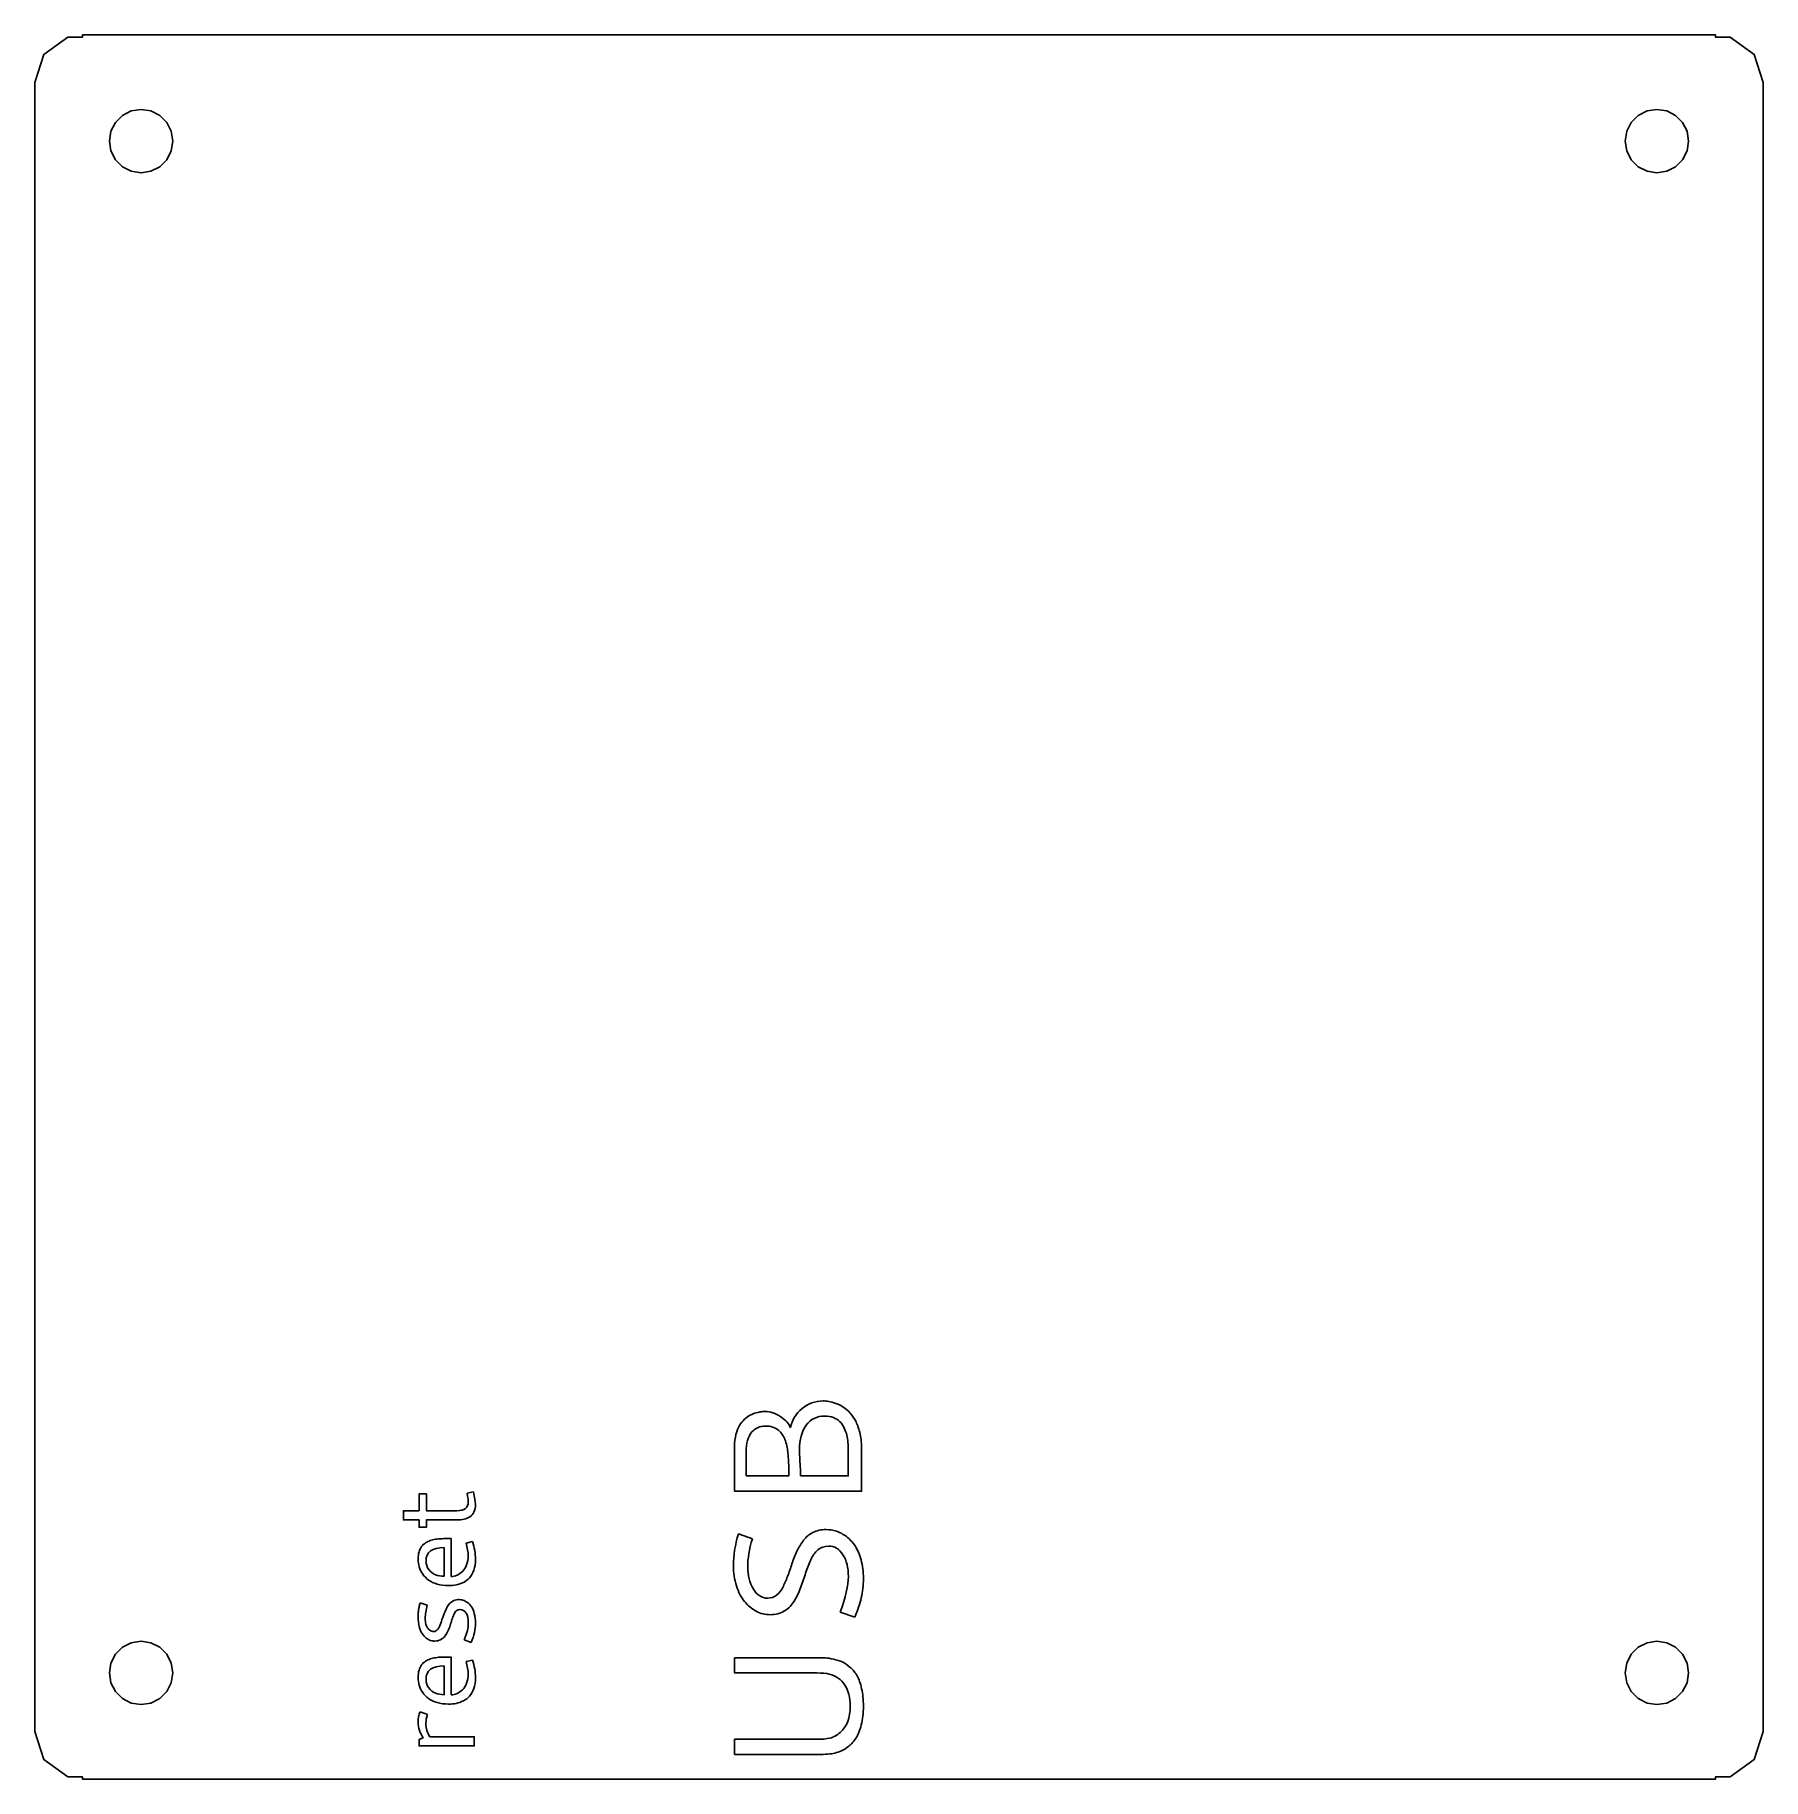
# Model space of a CAD drawing. Extents: x 0 to 109, y 0 to 110.
import ezdxf

# ---------------------------------------------------------------- set-up
doc = ezdxf.new("R2010")
doc.units = 0
doc.layers.add('Layer_1', color=7, linetype='CONTINUOUS')

msp = doc.modelspace()

# ---------------------------------------------------------------- linework, layer by layer
at = {"layer": 'Layer_1', "color": 7}
for points in [[(0.145023, 3.137747), (0.145023, 107.137742), (0.718021, 108.900742), (2.218021, 109.990746), (3.145022, 109.990746), (3.145022, 110.137744), (106.145011, 110.137744), (106.145011, 109.990746), (107.072026, 109.990746), (108.572009, 108.900742), (109.145033, 107.137742), (109.145033, 3.137747), (108.572009, 1.374733), (107.072026, 0.284734), (106.145011, 0.284734), (106.145011, 0.137753), (3.145022, 0.137753), (3.145022, 0.284734), (2.218021, 0.284734), (0.718021, 1.374733), (0.145023, 3.137747)], [(4.845022, 103.437746), (4.943023, 104.055745), (5.227021, 104.613744), (5.669023, 105.055746), (6.227022, 105.339746), (6.845023, 105.437745), (7.463022, 105.339746), (8.021024, 105.055746), (8.463023, 104.613744), (8.747023, 104.055745), (8.845022, 103.437746), (8.747023, 102.819742), (8.463023, 102.261746), (8.021024, 101.819744), (7.463022, 101.535746), (6.845023, 101.437742), (6.227022, 101.535746), (5.669023, 101.819744), (5.227021, 102.261746), (4.943023, 102.819742), (4.845022, 103.437746)], [(100.445025, 103.437746), (100.543013, 104.055745), (100.827013, 104.613744), (101.26903, 105.055746), (101.827011, 105.339746), (102.445021, 105.437745), (103.063032, 105.339746), (103.621013, 105.055746), (104.06303, 104.613744), (104.34703, 104.055745), (104.445017, 103.437746), (104.34703, 102.819742), (104.06303, 102.261746), (103.621013, 101.819744), (103.063032, 101.535746), (102.445021, 101.437742), (101.827011, 101.535746), (101.26903, 101.819744), (100.827013, 102.261746), (100.543013, 102.819742), (100.445025, 103.437746)], [(4.845022, 6.837736), (4.943023, 7.455738), (5.227021, 8.013748), (5.669023, 8.455736), (6.227022, 8.739736), (6.845023, 8.837724), (7.463022, 8.739736), (8.021024, 8.455736), (8.463023, 8.013748), (8.747023, 7.455738), (8.845022, 6.837736), (8.747023, 6.219754), (8.463023, 5.661745), (8.021024, 5.219756), (7.463022, 4.935756), (6.845023, 4.83774), (6.227022, 4.935756), (5.669023, 5.219756), (5.227021, 5.661745), (4.943023, 6.219754), (4.845022, 6.837736)], [(100.445025, 6.837736), (100.543013, 7.455738), (100.827013, 8.013748), (101.26903, 8.455736), (101.827011, 8.739736), (102.445021, 8.837724), (103.063032, 8.739736), (103.621013, 8.455736), (104.06303, 8.013748), (104.34703, 7.455738), (104.445017, 6.837736), (104.34703, 6.219754), (104.06303, 5.661745), (103.621013, 5.219756), (103.063032, 4.935756), (102.445021, 4.83774), (101.827011, 4.935756), (101.26903, 5.219756), (100.827013, 5.661745), (100.543013, 6.219754), (100.445025, 6.837736)]]:
    msp.add_lwpolyline(points, dxfattribs=at)
at = {"layer": 'Layer_1', "color": 1}
for points in [[(44.273371, 18.295589), (44.273371, 21.121745)], [(52.289273, 20.901753), (52.289273, 18.295597), (44.273371, 18.295597)], [(45.006703, 20.800207), (45.006703, 19.254566)], [(48.44209, 19.254566), (51.443117, 19.254566), (51.443117, 20.749438)], [(45.006695, 19.254566), (47.697466, 19.254566)], [(26.765352, 16.485156), (24.835132, 16.485156), (24.835132, 16.01669), (24.380754, 16.01669), (24.380754, 16.485156), (23.383943, 16.485156), (23.383943, 17.062814), (24.380754, 17.062814), (24.380754, 18.123027), (24.835132, 18.123027), (24.835132, 17.062814), (26.758307, 17.062814)], [(27.406411, 18.17234), (27.80091, 18.253352)], [(44.521566, 15.610459), (45.395927, 15.300204)], [(25.955224, 12.927643), (25.955224, 14.745149)], [(26.117251, 15.305196), (26.391989, 15.305196), (26.391989, 12.913555)], [(27.34301, 15.012845), (27.737508, 15.114992)], [(24.454745, 11.265106), (24.895034, 11.117168)], [(51.860546, 10.34174), (50.929774, 10.66892)], [(27.667085, 8.760756), (27.230318, 8.92278)], [(26.117251, 7.837918), (26.391989, 7.837918), (26.391989, 5.446268)], [(49.468749, 6.833023), (44.273363, 6.833023), (44.273363, 7.780711)], [(25.955224, 5.460351), (25.955224, 7.27787)], [(27.34301, 7.545567), (27.737508, 7.647714)], [(24.4512, 4.382516), (24.912622, 4.206409)], [(25.049991, 2.808055), (27.860789, 2.808055), (27.860789, 2.230402), (24.380754, 2.230402), (24.380754, 2.635476), (24.641406, 2.744668)], [(44.273363, 1.688394), (44.273363, 2.647386), (49.468749, 2.647386)], [(49.542082, 1.688394), (44.273363, 1.688394)]]:
    msp.add_lwpolyline(points, dxfattribs=at)
for points in [[(45.266192, 23.096104), (45.382778, 23.156268), (45.506883, 23.205158), (45.6385, 23.242772)], [(45.6385, 23.242772), (45.770128, 23.280373), (45.87919, 23.302936), (45.965677, 23.310463)], [(45.965677, 23.310463), (46.048419, 23.321724), (46.127393, 23.327368), (46.202603, 23.327397)], [(46.202603, 23.327397), (46.529789, 23.327388), (46.856966, 23.216449), (47.184141, 22.994575)], [(47.810296, 22.289445), (47.900556, 22.785852), (48.141238, 23.192003), (48.532347, 23.507909)], [(48.532347, 23.507909), (48.9197, 23.827559), (49.361581, 23.987387), (49.857987, 23.987396)], [(49.857987, 23.987396), (49.974571, 23.987387), (50.096795, 23.976107), (50.224656, 23.953549)], [(50.224656, 23.953549), (50.35252, 23.934753), (50.497305, 23.895253), (50.659013, 23.835089)], [(50.659013, 23.835089), (50.820726, 23.774911), (50.974913, 23.697816), (51.121578, 23.603805)], [(51.121578, 23.603805), (51.268246, 23.509783), (51.414914, 23.381919), (51.561579, 23.220217)], [(51.561579, 23.220217), (51.704486, 23.058501), (51.828587, 22.872347), (51.933887, 22.661753)], [(44.363626, 21.872002), (44.420045, 22.101398), (44.493378, 22.289431), (44.583627, 22.436105)], [(44.583627, 22.436105), (44.67389, 22.586527), (44.781069, 22.718149), (44.905165, 22.830976)], [(44.905165, 22.830976), (45.029275, 22.947551), (45.149618, 23.035929), (45.266192, 23.096104)], [(45.599011, 22.227388), (45.482437, 22.155929), (45.382778, 22.063792), (45.300036, 21.950976)], [(45.926192, 22.368411), (45.824659, 22.345833), (45.7156, 22.298835), (45.599011, 22.227388)], [(46.24773, 22.402258), (46.134915, 22.402252), (46.027735, 22.390969), (45.926192, 22.368411)], [(46.665165, 22.340206), (46.53731, 22.381568), (46.398163, 22.402252), (46.24773, 22.402258)], [(46.986704, 22.193541), (46.896455, 22.253705), (46.789275, 22.302594), (46.665165, 22.340206)], [(47.23491, 21.939693), (47.1597, 22.048749), (47.076967, 22.133365), (46.986704, 22.193541)], [(47.184141, 22.994575), (47.507565, 22.772689), (47.716282, 22.537646), (47.810296, 22.289445)], [(48.786192, 22.453027), (48.504145, 22.065671), (48.363118, 21.544816), (48.363116, 20.890464)], [(49.959528, 23.034055), (49.45936, 23.034046), (49.068248, 22.840371), (48.786192, 22.453027)], [(50.506706, 22.938156), (50.344999, 23.002082), (50.162607, 23.034046), (49.959528, 23.034055)], [(50.895939, 22.701233), (50.794401, 22.795244), (50.664658, 22.874218), (50.506706, 22.938156)], [(51.161067, 22.340206), (51.085854, 22.490628), (50.997477, 22.61097), (50.895939, 22.701233)], [(51.324657, 21.928413), (51.287051, 22.052509), (51.23252, 22.189773), (51.161067, 22.340206)], [(51.933887, 22.661753), (52.039187, 22.45491), (52.125682, 22.199185), (52.193373, 21.894574)], [(44.273371, 21.121745), (44.273377, 21.396271), (44.303465, 21.646357), (44.363626, 21.872002)], [(45.091319, 21.48277), (45.034917, 21.287209), (45.006712, 21.05969), (45.006703, 20.800207)], [(45.300036, 21.950976), (45.217309, 21.83815), (45.147738, 21.682083), (45.091319, 21.48277)], [(47.415422, 21.635079), (47.366538, 21.732852), (47.306368, 21.83439), (47.23491, 21.939693)], [(47.539526, 21.262772), (47.501923, 21.416955), (47.460555, 21.541057), (47.415422, 21.635079)], [(47.6185, 20.873539), (47.599704, 20.982596), (47.573376, 21.112339), (47.539526, 21.262772)], [(51.40927, 21.488411), (51.38672, 21.661399), (51.358504, 21.808065), (51.324657, 21.928413)], [(51.443117, 21.087898), (51.439363, 21.181912), (51.428074, 21.315415), (51.40927, 21.488411)], [(51.443117, 20.749438), (51.44312, 20.884817), (51.44312, 20.997638), (51.443117, 21.087898)], [(52.193373, 21.894574), (52.257305, 21.593714), (52.289273, 21.262775), (52.289273, 20.901753)], [(47.663628, 20.450463), (47.648585, 20.62721), (47.633549, 20.768237), (47.6185, 20.873539)], [(47.686177, 20.038667), (47.682424, 20.136443), (47.674888, 20.273707), (47.663628, 20.450463)], [(47.691822, 19.626874), (47.688068, 19.803621), (47.686177, 19.940885), (47.686177, 20.038667)], [(48.363116, 20.890464), (48.363118, 20.819006), (48.389447, 20.273707), (48.44209, 19.254566)], [(47.697466, 19.254566), (47.693713, 19.326016), (47.691822, 19.450118), (47.691822, 19.626874)], [(26.758307, 17.062814), (27.239691, 17.062811), (27.480381, 17.253018), (27.480381, 17.633428)], [(27.480381, 17.633428), (27.480381, 17.701522), (27.455715, 17.88116), (27.406411, 18.17234)], [(27.80091, 18.253352), (27.887792, 17.912859), (27.931234, 17.647514), (27.931234, 17.457313)], [(27.216207, 16.527424), (27.084709, 16.499259), (26.934425, 16.485156), (26.765352, 16.485156)], [(27.579004, 16.67536), (27.46629, 16.607262), (27.345358, 16.55795), (27.216207, 16.527424)], [(27.839656, 16.974755), (27.778603, 16.843256), (27.691718, 16.743457), (27.579004, 16.67536)], [(27.931234, 17.457313), (27.931234, 17.267106), (27.900709, 17.106254), (27.839656, 16.974755)], [(44.200027, 13.619178), (44.200036, 14.235924), (44.307215, 14.899685), (44.521566, 15.610459)], [(48.628235, 15.198666), (48.778665, 15.401736), (48.976102, 15.565326), (49.220543, 15.689433)], [(49.220543, 15.689433), (49.46499, 15.813529), (49.741401, 15.875581), (50.049774, 15.875587)], [(50.049774, 15.875587), (50.264136, 15.875581), (50.478495, 15.841734), (50.692852, 15.774049)], [(50.692852, 15.774049), (50.903451, 15.70635), (51.114051, 15.593531), (51.324648, 15.435588)], [(51.324648, 15.435588), (51.531486, 15.277632), (51.713878, 15.082077), (51.871826, 14.848922)], [(24.313831, 14.0125), (24.313834, 14.181568), (24.33497, 14.333028), (24.377232, 14.466878)], [(24.377232, 14.466878), (24.417155, 14.60307), (24.468816, 14.715784), (24.532215, 14.805017)], [(24.532215, 14.805017), (24.595619, 14.894247), (24.678979, 14.970562), (24.782297, 15.033966)], [(24.782297, 15.033966), (24.883274, 15.099713), (24.981896, 15.149026), (25.078171, 15.181905)], [(25.955224, 14.745149), (25.19441, 14.745146), (24.814002, 14.459842), (24.813999, 13.889231)], [(25.078171, 15.181905), (25.172103, 15.217123), (25.285988, 15.244129), (25.419835, 15.262916)], [(25.419835, 15.262916), (25.553684, 15.281712), (25.66992, 15.293442), (25.768543, 15.298141)], [(25.768543, 15.298141), (25.867168, 15.302825), (25.983404, 15.305168), (26.117251, 15.305196)], [(27.469812, 14.220328), (27.469815, 14.464538), (27.427547, 14.728709), (27.34301, 15.012845)], [(27.737508, 15.114992), (27.866659, 14.736928), (27.931234, 14.365913), (27.931234, 14.001945)], [(45.395927, 15.300204), (45.200378, 14.623274), (45.102599, 14.036607), (45.102594, 13.540201)], [(47.889262, 13.709433), (47.972001, 13.980197), (48.077301, 14.245325), (48.205159, 14.50482)], [(48.205159, 14.50482), (48.333025, 14.7643), (48.474051, 14.995581), (48.628235, 15.198666)], [(49.530802, 14.589433), (49.342768, 14.431478), (49.192341, 14.224641), (49.079517, 13.968922)], [(50.190801, 14.831997), (49.935076, 14.831991), (49.715076, 14.751137), (49.530802, 14.589433)], [(51.110289, 14.290461), (50.880888, 14.651479), (50.574392, 14.831991), (50.190801, 14.831997)], [(51.871826, 14.848922), (52.029775, 14.615753), (52.157638, 14.32054), (52.255417, 13.96328)], [(24.384277, 13.522912), (24.337318, 13.682588), (24.313834, 13.845788), (24.313831, 14.012511)], [(24.60266, 13.068534), (24.501689, 13.214121), (24.428896, 13.365582), (24.384277, 13.522912)], [(24.813999, 13.889231), (24.814002, 13.682588), (24.871533, 13.504124), (24.98659, 13.353841)], [(24.98659, 13.353841), (25.099306, 13.205903), (25.2402, 13.097885), (25.409268, 13.029788)], [(26.772399, 12.998089), (26.896853, 13.056794), (27.011915, 13.137806), (27.117582, 13.241127)], [(27.117582, 13.241127), (27.220903, 13.346794), (27.30544, 13.484166), (27.37119, 13.653237)], [(27.37119, 13.653237), (27.436939, 13.824653), (27.469815, 14.013682), (27.469812, 14.220328)], [(27.829087, 13.318617), (27.760989, 13.121369), (27.672933, 12.961691), (27.564915, 12.839584)], [(27.931234, 14.001945), (27.931234, 13.745989), (27.897187, 13.518213), (27.829087, 13.318617)], [(44.391823, 12.333024), (44.263968, 12.727889), (44.200036, 13.156607), (44.200027, 13.619178)], [(45.102594, 13.540201), (45.102599, 12.983616), (45.221062, 12.511651), (45.457976, 12.124303)], [(47.618492, 12.91969), (47.716273, 13.179171), (47.806531, 13.442419), (47.889262, 13.709433)], [(49.079517, 13.968922), (48.962939, 13.716951), (48.85576, 13.436778), (48.757978, 13.128408)], [(51.454391, 12.897124), (51.454391, 13.468745), (51.339691, 13.93319), (51.110289, 14.290461)], [(52.255417, 13.96328), (52.353196, 13.609772), (52.402082, 13.214898), (52.402082, 12.778664)], [(24.976023, 12.691649), (24.828091, 12.799664), (24.703636, 12.925292), (24.60266, 13.068534)], [(25.518457, 12.434519), (25.302427, 12.49792), (25.121616, 12.583631), (24.976023, 12.691649)], [(25.409268, 13.029788), (25.578339, 12.961691), (25.760324, 12.92764), (25.955224, 12.927643)], [(26.233484, 12.339419), (25.972838, 12.339419), (25.734495, 12.371118), (25.518457, 12.434519)], [(26.716042, 12.381687), (26.56341, 12.353521), (26.402558, 12.339419), (26.233484, 12.339419)], [(26.391989, 12.913555), (26.518794, 12.913552), (26.645596, 12.941721), (26.772399, 12.998089)], [(27.170417, 12.543711), (27.017785, 12.466221), (26.866328, 12.412212), (26.716042, 12.381687)], [(27.564915, 12.839584), (27.45455, 12.719826), (27.323051, 12.621201), (27.170417, 12.543711)], [(44.899515, 11.345841), (44.685164, 11.609087), (44.515933, 11.938147), (44.391823, 12.333024)], [(45.457976, 12.124303), (45.691146, 11.740713), (45.993883, 11.548917), (46.366184, 11.54892)], [(46.919004, 11.735074), (47.080718, 11.859173), (47.212343, 12.022763), (47.313875, 12.225844)], [(47.313875, 12.225844), (47.415419, 12.428917), (47.516957, 12.660198), (47.618492, 12.91969)], [(48.43644, 12.203278), (48.319862, 11.898661), (48.18636, 11.618491), (48.035927, 11.362766)], [(48.757978, 13.128408), (48.656443, 12.820026), (48.549264, 12.511651), (48.43644, 12.203278)], [(50.929774, 10.66892), (51.279521, 11.609087), (51.454391, 12.351822), (51.454391, 12.897124)], [(52.402082, 12.778664), (52.402082, 12.342422), (52.356955, 11.940026), (52.266698, 11.571484)], [(24.366663, 10.937531), (24.368921, 10.956327), (24.376061, 10.985667), (24.387802, 11.02559)], [(24.387802, 11.02559), (24.3972, 11.067855), (24.40307, 11.093684), (24.405412, 11.103079)], [(24.405412, 11.103079), (24.40767, 11.112477), (24.415996, 11.139475), (24.430078, 11.184091)], [(24.430078, 11.184091), (24.444161, 11.231053), (24.452402, 11.258059), (24.454745, 11.265106)], [(24.895034, 11.117168), (24.808152, 10.802507), (24.764712, 10.525421), (24.764709, 10.285905)], [(26.117273, 10.934014), (26.187719, 11.084298), (26.287518, 11.208752), (26.416669, 11.30738)], [(26.416669, 11.30738), (26.545819, 11.408348), (26.694932, 11.458835), (26.864, 11.458837)], [(26.864, 11.458837), (26.960277, 11.458835), (27.054206, 11.445912), (27.145784, 11.420091)], [(27.145784, 11.420091), (27.235017, 11.39661), (27.328944, 11.349643), (27.427569, 11.2792)], [(27.427569, 11.2792), (27.526192, 11.2111), (27.611903, 11.121867), (27.684696, 11.011507)], [(27.684696, 11.011507), (27.755142, 10.903486), (27.813847, 10.757896), (27.860811, 10.57474)], [(45.638491, 10.725328), (45.356447, 10.875755), (45.110121, 11.082593), (44.899515, 11.345841)], [(46.366184, 11.54892), (46.573028, 11.548917), (46.757299, 11.610969), (46.919004, 11.735074)], [(48.035927, 11.362766), (47.885505, 11.110798), (47.682427, 10.90396), (47.426697, 10.742253)], [(52.266698, 11.571484), (52.176443, 11.206694), (52.041058, 10.796781), (51.860546, 10.34174)], [(24.313831, 10.381008), (24.313834, 10.430318), (24.31496, 10.476109), (24.317359, 10.518377)], [(24.387821, 9.754043), (24.338514, 9.939551), (24.313856, 10.148539), (24.313854, 10.381014)], [(24.317359, 10.518377), (24.317362, 10.562991), (24.319617, 10.605259), (24.324414, 10.64518)], [(24.324414, 10.64518), (24.329128, 10.687445), (24.332627, 10.722669), (24.33497, 10.750849)], [(24.33497, 10.750849), (24.337227, 10.781374), (24.342025, 10.815422), (24.349052, 10.852997)], [(24.349052, 10.852997), (24.356108, 10.892914), (24.361978, 10.921091), (24.366663, 10.937531)], [(24.764709, 10.285905), (24.764712, 10.147359), (24.778792, 10.024079), (24.806975, 9.916064)], [(24.806975, 9.916064), (24.835169, 9.810394), (24.869205, 9.728206), (24.909122, 9.669503)], [(25.560748, 9.592019), (25.635893, 9.69299), (25.696946, 9.817444), (25.743908, 9.965382)], [(25.743908, 9.965382), (25.790875, 10.115666), (25.847232, 10.277689), (25.912978, 10.451459)], [(25.912978, 10.451459), (25.976382, 10.625224), (26.04448, 10.786076), (26.117273, 10.934014)], [(26.45189, 10.197854), (26.409625, 10.080442), (26.370878, 9.959509), (26.335654, 9.835058)], [(26.571648, 10.518383), (26.531731, 10.424454), (26.491811, 10.31761), (26.45189, 10.197854)], [(26.719586, 10.743811), (26.658533, 10.687451), (26.609221, 10.612309), (26.571648, 10.518383)], [(26.930923, 10.828345), (26.851085, 10.828345), (26.78064, 10.800179), (26.719586, 10.743811)], [(27.476879, 9.968905), (27.476882, 10.541864), (27.294896, 10.828345), (26.930923, 10.828345)], [(27.420525, 9.514527), (27.458094, 9.669506), (27.476882, 9.820966), (27.476879, 9.968905)], [(27.931257, 9.94425), (27.931257, 9.584972), (27.843201, 9.190474), (27.667085, 8.760756)], [(27.860811, 10.57474), (27.907776, 10.391577), (27.931257, 10.181415), (27.931257, 9.94425)], [(46.524133, 10.50533), (46.215763, 10.505327), (45.920547, 10.57866), (45.638491, 10.725328)], [(47.426697, 10.742253), (47.170975, 10.584301), (46.87012, 10.505327), (46.524133, 10.50533)], [(24.570981, 9.313757), (24.495842, 9.42412), (24.434789, 9.570884), (24.387821, 9.754043)], [(24.828111, 9.035494), (24.729488, 9.110636), (24.64378, 9.203391), (24.570981, 9.313757)], [(25.10637, 8.884037), (25.017143, 8.912202), (24.924388, 8.9627), (24.828111, 9.035494)], [(24.909122, 9.669503), (24.949046, 9.613144), (24.99601, 9.566182), (25.050013, 9.528612)], [(25.050013, 9.528612), (25.101677, 9.493385), (25.147468, 9.469905), (25.187385, 9.458164)], [(25.3635, 8.84529), (25.278966, 8.84529), (25.193258, 8.858216), (25.10637, 8.884037)], [(25.187385, 9.458164), (25.227305, 9.448766), (25.266052, 9.444081), (25.303621, 9.444081)], [(25.303621, 9.444081), (25.399898, 9.444081), (25.485609, 9.493391), (25.560748, 9.592019)], [(25.736863, 8.929824), (25.6265, 8.873467), (25.502046, 8.84529), (25.3635, 8.84529)], [(26.008082, 9.155252), (25.937636, 9.061323), (25.847232, 8.986181), (25.736863, 8.929824)], [(26.198285, 9.472261), (26.139583, 9.354848), (26.076179, 9.249179), (26.008082, 9.155252)], [(26.335654, 9.835058), (26.300433, 9.712949), (26.254642, 9.592016), (26.198285, 9.472261)], [(27.230318, 8.92278), (27.319551, 9.164645), (27.382953, 9.361892), (27.420525, 9.514527)], [(24.782297, 7.566688), (24.883274, 7.632435), (24.981896, 7.681747), (25.078171, 7.714626)], [(25.078171, 7.714626), (25.172103, 7.749845), (25.285988, 7.776851), (25.419835, 7.795638)], [(25.419835, 7.795638), (25.553684, 7.814434), (25.66992, 7.826161), (25.768543, 7.830862)], [(25.768543, 7.830862), (25.867168, 7.835547), (25.983404, 7.83789), (26.117251, 7.837918)], [(44.273363, 7.780711), (45.480549, 7.780706), (46.467728, 7.780706), (47.234901, 7.780711)], [(47.234901, 7.780711), (48.002086, 7.784465), (48.494736, 7.786356), (48.712851, 7.786356)], [(48.712851, 7.786356), (48.927213, 7.786347), (49.100204, 7.786347), (49.231827, 7.786356)], [(49.231827, 7.786356), (49.359693, 7.790109), (49.466873, 7.792), (49.553365, 7.792)], [(49.553365, 7.792), (49.726359, 7.791992), (49.878666, 7.788247), (50.010289, 7.780711)], [(50.010289, 7.780711), (50.138152, 7.773176), (50.307384, 7.746859), (50.517981, 7.701737)], [(50.517981, 7.701737), (50.728581, 7.660363), (50.912852, 7.602073), (51.070801, 7.526867)], [(24.313831, 6.545213), (24.313834, 6.714292), (24.33497, 6.865761), (24.377232, 6.999591)], [(24.377232, 6.999591), (24.417155, 7.135791), (24.468816, 7.248505), (24.532215, 7.337738)], [(24.532215, 7.337738), (24.595619, 7.426968), (24.678979, 7.503284), (24.782297, 7.566688)], [(25.955224, 7.27787), (25.19441, 7.277868), (24.814002, 6.992564), (24.813999, 6.421938)], [(27.469812, 6.753042), (27.469815, 6.997248), (27.427547, 7.261431), (27.34301, 7.545567)], [(27.37119, 6.185944), (27.436939, 6.357366), (27.469815, 6.546398), (27.469812, 6.753042)], [(27.737508, 7.647714), (27.866659, 7.269649), (27.931234, 6.898612), (27.931234, 6.534658)], [(50.247211, 6.759674), (50.047898, 6.808555), (49.788408, 6.833023), (49.468749, 6.833023)], [(51.228749, 6.06583), (50.995588, 6.423096), (50.668408, 6.654377), (50.247211, 6.759674)], [(51.070801, 7.526867), (51.22499, 7.451646), (51.39046, 7.336945), (51.567213, 7.182764)], [(51.567213, 7.182764), (51.743966, 7.032329), (51.890631, 6.851819), (52.007211, 6.641225)], [(52.007211, 6.641225), (52.120032, 6.434384), (52.214049, 6.167374), (52.289264, 5.840194)], [(24.384277, 6.055614), (24.337318, 6.215295), (24.313834, 6.378504), (24.313831, 6.545213)], [(24.60266, 5.601236), (24.501689, 5.746835), (24.428896, 5.898303), (24.384277, 6.055614)], [(24.976023, 5.224357), (24.828091, 5.332363), (24.703636, 5.458008), (24.60266, 5.601236)], [(24.813999, 6.421938), (24.814002, 6.215295), (24.871533, 6.036846), (24.98659, 5.886563)], [(24.98659, 5.886563), (25.099306, 5.738622), (25.2402, 5.630587), (25.409268, 5.562487)], [(25.409268, 5.562487), (25.578339, 5.494387), (25.760324, 5.460351), (25.955224, 5.460351)], [(26.391989, 5.446268), (26.518794, 5.446268), (26.645596, 5.47449), (26.772399, 5.530794)], [(26.772399, 5.530794), (26.896853, 5.589496), (27.011915, 5.670522), (27.117582, 5.773843)], [(27.117582, 5.773843), (27.220903, 5.879507), (27.30544, 6.016865), (27.37119, 6.185944)], [(27.829087, 5.851342), (27.760989, 5.654068), (27.672933, 5.494387), (27.564915, 5.372298)], [(27.931234, 6.534658), (27.931234, 6.278711), (27.897187, 6.050929), (27.829087, 5.851342)], [(51.572851, 4.740204), (51.572854, 5.270444), (51.458154, 5.712319), (51.228749, 6.06583)], [(52.289264, 5.840194), (52.364476, 5.516767), (52.402082, 5.150104), (52.402082, 4.740204)], [(25.518457, 4.967224), (25.302427, 5.030639), (25.121616, 5.11635), (24.976023, 5.224357)], [(26.233484, 4.872115), (25.972838, 4.872115), (25.734495, 4.903837), (25.518457, 4.967224)], [(26.716042, 4.914392), (26.56341, 4.88617), (26.402558, 4.872115), (26.233484, 4.872115)], [(27.170417, 5.076416), (27.017785, 4.998918), (26.866328, 4.944928), (26.716042, 4.914392)], [(27.564915, 5.372298), (27.45455, 5.252522), (27.323051, 5.153914), (27.170417, 5.076416)], [(50.935416, 3.076081), (51.360375, 3.45217), (51.572854, 4.00685), (51.572851, 4.740204)], [(52.402082, 4.740204), (52.402082, 4.300192), (52.356955, 3.905335), (52.266698, 3.555577)], [(24.313831, 3.71681), (24.313834, 3.961017), (24.359624, 4.182928), (24.4512, 4.382516)], [(24.641406, 2.744668), (24.423026, 3.038179), (24.313834, 3.362226), (24.313831, 3.71681)], [(24.912622, 4.206409), (24.842179, 4.023247), (24.806955, 3.833058), (24.806952, 3.635812)], [(24.806952, 3.635812), (24.806955, 3.342273), (24.88797, 3.066373), (25.049991, 2.808055)], [(52.266698, 3.555577), (52.172681, 3.205847), (52.061742, 2.931301), (51.933879, 2.731996)], [(49.468749, 2.647386), (49.788408, 2.647386), (50.06294, 2.673632), (50.292339, 2.726351)], [(50.292339, 2.726351), (50.521743, 2.782768), (50.736102, 2.899325), (50.935416, 3.076081)], [(51.471314, 2.213017), (51.290801, 2.0701), (51.136615, 1.970447), (51.008748, 1.914031)], [(51.933879, 2.731996), (51.806015, 2.532662), (51.651829, 2.359688), (51.471314, 2.213017)], [(50.596955, 1.784294), (50.348752, 1.72037), (49.997129, 1.688394), (49.542082, 1.688394)], [(51.008748, 1.914031), (50.877126, 1.861397), (50.739861, 1.818132), (50.596955, 1.784294)]]:
    msp.add_open_spline(points, degree=3, dxfattribs=at)

doc.saveas('drawing.dxf')
